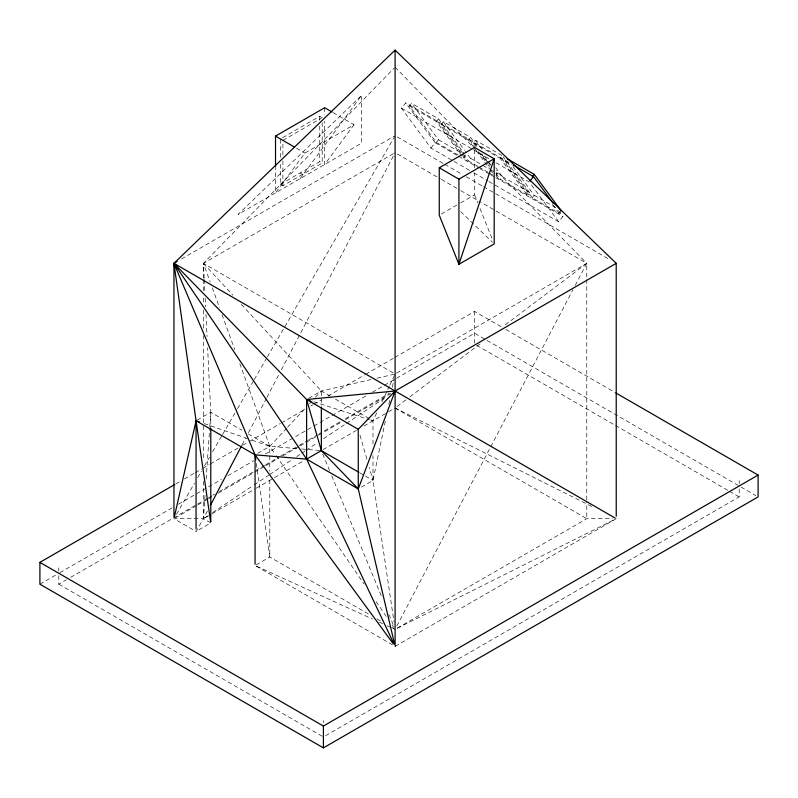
<?xml version="1.0" encoding="UTF-8"?>
<svg xmlns="http://www.w3.org/2000/svg" width="798" height="798" viewBox="0 0 798 798"><rect width="100%" height="100%" fill="white"/><g stroke="black" fill="none" stroke-linecap="round" stroke-linejoin="round"><path stroke-width="0.6" stroke-dasharray="3.99 2.99" d="M203.41 481.324L203.41 518.69L196.059 531.448L173.954 518.69M203.42 457.663L203.42 424.027M203.42 422.78L203.42 335.599M203.42 328.118L203.42 309.434M203.43 301.963L203.43 295.739M203.43 290.751L203.43 279.539M203.43 278.303L203.43 263.35L394.222 68.069M322.202 122.583L322.202 163.071L282.891 185.764L280.437 184.348L280.437 162.263M280.437 157.356L280.437 138.952L319.749 116.259L322.202 117.675M282.891 185.764L282.891 159.999M282.891 155.091L282.891 142.822M205.036 495.179L203.41 518.69L210.782 522.949L196.059 531.448M206.153 479.089L209.665 428.356M209.754 427.12L210.782 412.267L207.6 347.738M385.304 421.184L372.985 480.436L394.003 621.981M388.816 404.257L389.823 399.419M392.337 387.319L394.092 378.86M376.676 413.005L372.985 420.805L372.985 445.643M381.943 401.863L387.2 390.731M387.728 389.614L389.314 386.272M389.833 385.165L395.1 374.023L586.769 263.36L496.156 170.612M207.45 510.979L203.41 518.69L175.181 518.69M242.093 444.835L245.555 438.212M248.447 432.706L266.342 398.531M266.921 397.424L279.041 374.282M281.355 369.863L395.09 152.697M396.835 626.051L572.914 289.814M575.218 285.405L586.769 263.36L482.321 203.051M176.448 514.381L194.513 483.089M197.625 477.693L201.365 471.219M204.478 465.823L209.465 457.194M212.577 451.798L221.924 435.618M222.542 434.541L236.876 409.723M237.495 408.646L253.694 380.586M254.313 379.509L266.771 357.933M267.4 356.856L395.1 135.68M333.055 112.588L354.043 124.707L304.906 153.076L275.519 192.857L275.519 168.188M300.088 178.672L361.674 95.311L361.674 143.121L238.073 214.472L361.674 95.311M354.043 124.707L324.656 164.488L324.656 121.316M469.583 170.373L430.93 148.059L401.494 108.209L405.713 102.862L510.052 163.101M458.172 155.021L436.346 142.423L409.434 105.984L411.539 103.311L438.561 118.922L464.027 153.386M461.912 156.059L436.456 121.595L438.561 118.922M462.461 152.987L441.374 124.428L443.479 121.755L470.511 137.356L477.054 146.224M430.93 148.059L435.149 142.712L405.713 102.862M436.346 142.423L438.451 139.75L411.539 103.311M473.493 146.922L468.396 140.029L470.511 137.356M476.216 146.812L473.314 142.872L475.418 140.199L502.451 155.8L500.336 158.473L527.249 194.912L529.363 192.238L503.179 156.787M463.369 158.024L465.473 155.351L462.361 153.555M477.643 166.263L468.286 160.867L470.391 158.194L465.304 151.301M561.184 210.822L559.189 213.345L532.166 197.744L505.254 161.306L506.58 159.63M496.017 175.58L497.423 173.794L495.967 171.819M527.249 194.912L500.226 179.301L502.331 176.627L495.787 167.77M532.166 197.744L534.161 195.221L512.336 165.675M488.905 181.525L558.69 221.824L562.909 216.477L558.49 210.492M286.701 428.187L269.794 446.341L257.175 453.623M287.539 427.279L305.285 408.227M309.514 403.688L314.582 398.242M315.429 397.334L321.345 390.99L370.92 379.589M397.085 406.521L406.022 399.778M410.002 396.776L481.503 342.811M505.334 324.816L586.769 263.36L586.769 278.303M207.56 515.927L203.41 518.69L210.951 514.341M212.737 512.486L253.146 485.563M254.183 484.875L268.687 475.219M269.724 474.521L291.479 460.027M296.666 456.586L300.806 453.823M301.844 453.134L304.956 451.06M305.983 450.371L317.385 442.78M323.599 438.641L345.364 424.147M346.392 423.459L386.801 396.536M282.891 140.368L321.135 118.284M280.437 184.348L319.749 161.645L322.202 163.071M181.505 258.971L394.022 136.298M204.168 278.243L203.43 263.35L394.013 153.316M441.394 213.994L459.568 203.5M460.636 202.892L474.541 194.862L474.541 172.976M197.106 420.157L210.782 412.267L241.894 430.232M308.726 398.272L321.345 390.99L332.108 397.195M175.809 483.907L180.129 481.413M184.438 478.92L194.143 473.314M195.231 472.695L201.695 468.955M202.782 468.336L209.246 464.596M210.333 463.977L238.373 447.788M242.692 445.294L248.078 442.182M249.156 441.553L280.437 423.499M281.524 422.88L305.255 409.175M310.641 406.062L312.796 404.815M313.883 404.197L321.434 399.838M327.898 396.097L364.576 374.92M365.654 374.302L393.703 358.112M394.781 357.484L474.601 311.4L501.553 326.961M39.9 584.196L56.079 574.859M59.88 572.665L172.986 507.358M178.373 504.256L221.455 479.379M227.919 475.648L253.774 460.715M265.335 454.042L312.796 426.641M313.883 426.012L367.958 394.791M372.267 392.307L474.601 333.225L755.945 495.658M58.803 575.707L58.803 584.196L66.344 579.847M70.653 577.353L196.677 504.595M197.754 503.967L207.45 498.371M208.527 497.753L211.759 495.887M212.837 495.259L214.991 494.022M219.3 491.528L264.547 465.414M265.624 464.785L279.629 456.705M280.706 456.087L297.943 446.132M299.021 445.513L307.629 440.536M308.706 439.907L317.325 434.94M318.402 434.312L341.025 421.254M345.334 418.77L389.504 393.264M175.031 518.072L196.607 505.613M197.685 504.994L207.4 499.388M208.478 498.76L211.709 496.895M218.183 493.154L264.567 466.381M265.644 465.753L278.592 458.281M282.911 455.788L299.09 446.451M300.168 445.823L317.424 435.858M318.502 435.239L341.155 422.162M345.474 419.668L390.781 393.514M212.029 513.722L255.101 488.845M256.178 488.226L273.415 478.281M274.492 477.653L303.559 460.865M322.951 449.673L356.337 430.401M363.868 426.052L387.559 412.376M388.636 411.748L395.1 408.017L592.904 507.019M361.414 487.109L372.985 480.436L372.985 455.588M256.118 564.914L269.794 557.014L370.471 615.138M397.254 628.116L586.789 518.69L612.555 518.7M616.236 518.7L395.1 646.37L255.071 565.523L372.516 619.068M325.554 735.716L739.197 496.905L739.197 487.199M397.324 628.255L614.021 519.807M376.965 378.192L395.1 374.023L203.43 263.35L210.193 282.003M296.796 448.576L269.794 446.341L249.894 439.439M301.704 448.985L320.118 450.511M313.734 401.773L369.434 419.658M370.621 420.037L372.985 420.805L333.185 397.823M204.248 423.608L248.727 439.03M379.289 622.151L382.681 623.697M387.2 625.762L393.973 628.844M409.434 105.984L436.456 121.595M441.374 124.428L468.396 140.029M473.314 142.872L500.336 158.473M505.254 161.306L511.488 164.907M401.494 108.209L472.356 149.116M473.423 149.745L489.533 159.041M495.977 162.752L529.254 181.974M438.451 139.75L461.324 152.947M470.391 158.194L481.822 164.787M482.87 165.395L489.104 168.996M490.142 169.595L497.423 173.794M502.331 176.627L529.363 192.238M534.161 195.221L555.987 207.819M478.68 166.862L488.037 172.268M489.074 172.867L493.234 175.271M435.149 142.712L457.503 155.62M458.571 156.238L478.8 167.909M479.867 168.528L489.443 174.064M490.511 174.672L494.77 177.136M495.837 177.745L562.909 216.477M473.872 172.857L487.827 180.907M397.254 136.927L443.638 163.7M444.715 164.318L461.972 174.283M466.291 176.777L482.471 186.114M483.548 186.742L608.665 258.971M397.244 153.934L440.316 178.802M441.394 179.43L459.708 189.994M460.775 190.622L481.244 202.433M296.507 148.228L304.906 153.076M300.088 172.996L302.552 174.413M505.862 329.454L614.729 392.307M476.755 345.374L614.43 424.865M615.507 425.484L728.444 490.69M729.522 491.319L739.197 496.905M395.1 408.017L586.789 518.69L586.789 501.254M360.078 472.975L364.377 475.458M365.454 476.087L372.985 480.436L369.225 467.349M248.338 433.942L269.794 446.341L275.43 454.561M376.895 618.849L382.252 621.941M391.888 627.507L395.1 629.363M58.803 584.196L323.399 736.963M460.675 211.59L492.426 242.203M395.09 67.182L472.635 146.543M473.503 147.431L486.571 160.807M487.448 161.705L490.062 164.378M203.43 263.35L232.906 295.26M241.335 304.377L321.345 390.99L321.345 405.893M552.645 204.488L559.189 213.345M531.468 184.956L558.69 221.824M501.533 158.184L530.969 198.034M475.418 140.199L483.418 151.031M484.326 156.069L490.87 164.927M481.314 153.705L490.042 165.515M495.857 173.395L500.226 179.301M469.593 139.74L474.74 146.722M478.421 151.7L487.249 163.65M487.987 164.647L489.463 166.642M496.087 175.61L499.029 179.59M476.396 150.862L489.493 168.587M490.221 169.575L493.124 173.515M443.479 121.755L464.576 150.313M463.189 153.974L468.286 160.867M437.653 121.306L467.089 161.156M276.128 455.588L364.127 584.116M376.097 601.602L387.359 618.051M392.287 625.253L393.693 627.308M322.761 454.052L329.853 471.239M331.749 475.827L381.863 597.283M388.955 614.47L394.152 627.068M474.541 194.862L477.733 202.852M480.017 208.547L492.815 240.487M212.308 287.829L219.49 307.639M222.024 314.631L234.712 349.604M239.779 363.589L269.794 446.341L269.794 471.209M359.978 435.249L367.17 460.217M256.308 463.458L269.794 557.014L269.794 477.423M204.228 279.48L204.837 291.898M205.146 298.103L205.575 306.781M205.944 314.232L207.041 336.566M739.197 480.536L739.197 483.807M586.769 279.549L586.789 500.007M474.601 311.4L474.601 344.138M474.541 149.874L474.541 168.119M324.656 107.74L324.656 115.141M323.399 720.594L323.399 722.779M319.749 116.259L319.749 121.156M319.749 126.064L319.749 161.645M210.782 412.267L210.782 428.436M58.803 567.827L58.803 571.099M395.1 643.936L395.1 646.37L395.1 643.876"/><path stroke-width="1.2" d="M174.233 517.483L196.059 420.765L173.954 263.33L395.1 50.124L616.216 263.33L616.236 516.206M394.531 643.946L358.262 488.935L395.1 391.01L616.216 263.33M210.343 505.463L241.515 445.932M532.276 176.917L534.271 174.383L507.249 158.782M529.962 181.086L533.473 176.627L513.244 164.947M196.059 528.964L196.059 420.765L255.071 454.84L306.622 459.119L358.262 488.935L358.262 429.304L395.1 391.01L306.622 399.489L173.954 263.33L177.196 261.465M275.519 166.952L275.519 136.109L324.656 107.74L332.008 111.979M439.259 167.809L474.541 147.45L494.191 158.792L494.191 243.909L458.92 264.278L439.259 215.231L439.259 167.809L458.92 179.161L458.92 264.278L494.191 158.792L458.92 179.161M615.807 392.925L758.1 475.079L758.1 496.905L323.399 747.876L39.9 584.196L39.9 562.371L174.732 484.526M359 472.356L321.345 450.621L306.622 459.119L394.042 644.126M39.9 562.371L323.399 726.05L758.1 475.079M310.173 400.636L306.622 399.489L306.622 459.119L173.954 263.33L173.954 516.196M199.57 421.982L196.059 420.765L210.602 521.712M275.519 136.109L294.412 147.022M615.158 518.072L173.954 263.33L255.071 454.84L392.905 643.358M358.262 429.304L306.622 399.489L321.345 450.621L358.262 488.935M534.271 174.383L561.184 210.822M533.473 176.627L553.343 203.52M255.779 459.768L255.071 454.84L255.071 564.276M395.1 50.124L395.1 643.876M323.399 726.05L323.399 747.876M321.345 407.14L321.345 450.621M210.782 428.436L210.782 521.702"/></g></svg>
